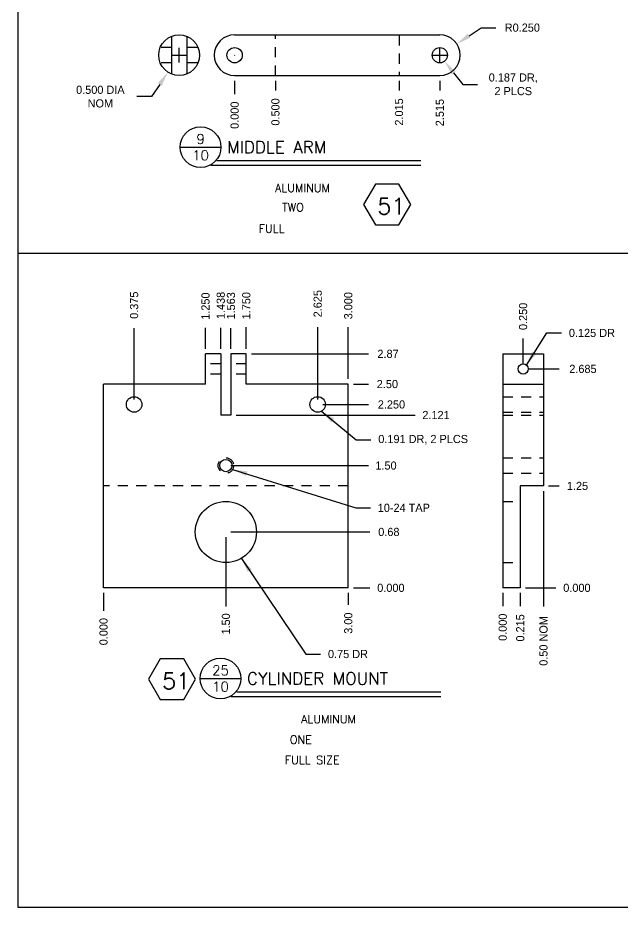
# Model space of a CAD drawing. Header units: inches. Extents: x 0 to 33, y 0 to 21.
# Drawn here: x 0 to 7.41, y 0 to 10.91 of the extents above; entities that cross this region are included whole.
import ezdxf
from ezdxf.enums import TextEntityAlignment as Align

# ---------------------------------------------------------------- set-up
doc = ezdxf.new("R2010")
doc.units = ezdxf.units.IN
doc.header["$MEASUREMENT"] = 0
doc.linetypes.add('HIDDEN2', pattern=[0.1875, 0.125, -0.0625])
doc.layers.get('0').update_dxf_attribs({"linetype": 'CONTINUOUS'})
doc.layers.get('DEFPOINTS').update_dxf_attribs({"linetype": 'CONTINUOUS'})
for name, color, linetype in [('BORDER', 5, 'CONTINUOUS'), ('DIM', 1, 'CONTINUOUS'), ('HIDDEN2', 6, 'HIDDEN2'), ('OBJECT', 3, 'CONTINUOUS'), ('TEXT', 1, 'CONTINUOUS')]:
    doc.layers.add(name, color=color, linetype=linetype)
doc.styles.add('ROMANS', font='romans')
doc.styles.add('SIMPLEX', font='simplex')
doc.dimstyles.new('STANDARD$3', dxfattribs={"dimtxt": 0.1, "dimasz": 0.18, "dimexe": 0.1, "dimexo": 0.063, "dimgap": 0.09, "dimtad": 0, "dimtih": 1, "dimtoh": 1, "dimdec": 3, "dimzin": 0, "dimdsep": 46, "dimtxsty": 'STANDARD', "dimcen": 0.09, "dimadec": 0, "dimazin": 0, "dimtfac": 1, "dimtdec": 3, "dimtofl": 0, "dimtmove": 0, "dimatfit": 3, "dimfxl": 1, "dimtolj": 1, "dimtzin": 0, "dimarcsym": 0})
doc.dimstyles.new('STANDARD$4', dxfattribs={"dimtxt": 0.1, "dimasz": 0.18, "dimexe": 0.1, "dimexo": 0.063, "dimgap": 0.09, "dimtad": 0, "dimtih": 1, "dimtoh": 1, "dimdec": 3, "dimzin": 0, "dimdsep": 46, "dimtxsty": 'STANDARD', "dimcen": 0.09, "dimadec": 0, "dimazin": 0, "dimtfac": 1, "dimtdec": 3, "dimtofl": 0, "dimtmove": 0, "dimatfit": 3, "dimfxl": 1, "dimtolj": 1, "dimtzin": 0, "dimarcsym": 0})
doc.dimstyles.new('STANDARD$6', dxfattribs={"dimtxt": 0.1, "dimasz": 0.18, "dimexe": 0.18, "dimexo": 0.0625, "dimgap": 0.09, "dimtad": 0, "dimtih": 1, "dimtoh": 1, "dimdec": 3, "dimzin": 0, "dimdsep": 46, "dimtxsty": 'STANDARD', "dimcen": 0.09, "dimadec": 0, "dimazin": 0, "dimtfac": 1, "dimtdec": 3, "dimtofl": 0, "dimtmove": 0, "dimatfit": 3, "dimfxl": 1, "dimtolj": 1, "dimtzin": 0, "dimarcsym": 0})
doc.dimstyles.new('STANDARD$7', dxfattribs={"dimtxt": 0.1, "dimasz": 0.18, "dimexe": 0.1, "dimexo": 0.063, "dimgap": 0.09, "dimtad": 0, "dimtih": 1, "dimtoh": 1, "dimdec": 3, "dimzin": 0, "dimdsep": 46, "dimtxsty": 'STANDARD', "dimcen": 0.09, "dimadec": 0, "dimazin": 0, "dimtfac": 1, "dimtdec": 3, "dimtofl": 0, "dimtmove": 0, "dimatfit": 3, "dimfxl": 1, "dimtolj": 1, "dimtzin": 0, "dimarcsym": 0})

# ---------------------------------------------------------------- blocks, each defined once
blk = doc.blocks.new('P-TITLE')
for p, q in [((-1.5625, -0.6375), (-1.0625, -0.6375)), ((1.3875, -0.8625), (-1.1875, -0.8625)), ((-1.1125, -0.8), (1.3875, -0.8))]:
    blk.add_line(p, q)
at = {"layer": 'DIM', "color": 7}
blk.add_circle((-1.3125, -0.6375), 0.25, dxfattribs=at)
at = {"style": 'ROMANS'}
for tag, p in [('NO.', (-1.3125, -0.5375)), ('PAGE', (-1.3125, -0.7375))]:
    blk.add_attdef(tag, text='', height=0.12, dxfattribs=at).set_placement(p, align=Align.MIDDLE)
for tag, p, height in [('DESCRIPTION', (-0.9875, -0.7125), 0.15), ('MATERIAL', (-0.4, -1.1875), 0.1), ('#_REQUIRED', (-0.45, -1.425), 0.1), ('SCALE', (-0.6, -1.6875), 0.1)]:
    blk.add_attdef(tag, p, '', height=height, dxfattribs=at)
at = {"style": 'ROMANS', "flags": 2}
for tag, p in [('MATERIAL:', (-1.1625, -1.1875)), ('#_REQD:', (-1.1625, -1.4375)), ('SCALE:', (-1.1625, -1.6875))]:
    blk.add_attdef(tag, p, '', height=0.1, dxfattribs=at)
blk = doc.blocks.new('*D8')
at = {"color": 0, "linetype": 'ByBlock', "transparency": 16777216}
blk.add_line((6.194, 6.666), (6.194, 6.976), dxfattribs=at)
at = {"layer": 'DEFPOINTS', "color": 0, "linetype": 'ByBlock', "transparency": 16777216}
for p in [(6.194, 6.976), (6.194, 6.604), (5.944, 3.918)]:
    blk.add_point(p, dxfattribs=at)
at = {"color": 0, "linetype": 'ByBlock', "transparency": 16777216, "insert": (6.194, 7.249), "char_height": 0.1, "attachment_point": 5, "rotation": 90}
blk.add_mtext('\\A1;0.250', dxfattribs=at)
blk = doc.blocks.new('*D9')
at = {"color": 0, "linetype": 'ByBlock', "transparency": 16777216}
blk.add_line((6.444, 5.106), (6.444, 3.691), dxfattribs=at)
at = {"layer": 'DEFPOINTS', "color": 0, "linetype": 'ByBlock', "transparency": 16777216}
for p in [(6.444, 5.168), (5.944, 3.918), (6.444, 3.691)]:
    blk.add_point(p, dxfattribs=at)
at = {"color": 0, "linetype": 'ByBlock', "transparency": 16777216, "insert": (6.444, 3.267), "char_height": 0.1, "attachment_point": 5, "rotation": 90}
blk.add_mtext('\\A1;{0.50 NOM}', dxfattribs=at)
blk = doc.blocks.new('*D10')
at = {"color": 0, "linetype": 'ByBlock', "transparency": 16777216}
blk.add_line((3.676, 6.231), (3.676, 7.115), dxfattribs=at)
at = {"layer": 'DEFPOINTS', "color": 0, "linetype": 'ByBlock', "transparency": 16777216}
for p in [(3.676, 7.115), (3.676, 6.168), (1.051, 3.918)]:
    blk.add_point(p, dxfattribs=at)
at = {"color": 0, "linetype": 'ByBlock', "transparency": 16777216, "insert": (3.676, 7.405), "char_height": 0.1, "attachment_point": 5, "rotation": 90}
blk.add_mtext('\\A1;2.625', dxfattribs=at)
blk = doc.blocks.new('*D11')
at = {"color": 0, "linetype": 'ByBlock', "transparency": 16777216}
blk.add_line((1.426, 6.231), (1.426, 7.105), dxfattribs=at)
at = {"layer": 'DEFPOINTS', "color": 0, "linetype": 'ByBlock', "transparency": 16777216}
for p in [(1.426, 7.105), (1.426, 6.168), (1.051, 3.918)]:
    blk.add_point(p, dxfattribs=at)
at = {"color": 0, "linetype": 'ByBlock', "transparency": 16777216, "insert": (1.426, 7.386), "char_height": 0.1, "attachment_point": 5, "rotation": 90}
blk.add_mtext('\\A1;0.375', dxfattribs=at)
blk = doc.blocks.new('*D12')
at = {"color": 0, "linetype": 'ByBlock', "transparency": 16777216}
blk.add_line((4.051, 6.481), (4.051, 7.115), dxfattribs=at)
at = {"layer": 'DEFPOINTS', "color": 0, "linetype": 'ByBlock', "transparency": 16777216}
for p in [(4.051, 7.115), (4.051, 6.418), (1.051, 3.918)]:
    blk.add_point(p, dxfattribs=at)
at = {"color": 0, "linetype": 'ByBlock', "transparency": 16777216, "insert": (4.051, 7.38), "char_height": 0.1, "attachment_point": 5, "rotation": 90}
blk.add_mtext('\\A1;3.000', dxfattribs=at)
blk = doc.blocks.new('*D13')
at = {"color": 0, "linetype": 'ByBlock', "transparency": 16777216}
blk.add_line((2.801, 6.851), (2.801, 7.115), dxfattribs=at)
at = {"layer": 'DEFPOINTS', "color": 0, "linetype": 'ByBlock', "transparency": 16777216}
for p in [(2.801, 7.115), (2.801, 6.789), (1.051, 3.918)]:
    blk.add_point(p, dxfattribs=at)
at = {"color": 0, "linetype": 'ByBlock', "transparency": 16777216, "insert": (2.801, 7.38), "char_height": 0.1, "attachment_point": 5, "rotation": 90}
blk.add_mtext('\\A1;1.750', dxfattribs=at)
blk = doc.blocks.new('*D14')
at = {"color": 0, "linetype": 'ByBlock', "transparency": 16777216}
blk.add_line((2.613, 6.851), (2.613, 7.105), dxfattribs=at)
at = {"layer": 'DEFPOINTS', "color": 0, "linetype": 'ByBlock', "transparency": 16777216}
for p in [(2.613, 7.105), (2.613, 6.789), (1.051, 3.918)]:
    blk.add_point(p, dxfattribs=at)
at = {"color": 0, "linetype": 'ByBlock', "transparency": 16777216, "insert": (2.613, 7.378), "char_height": 0.1, "attachment_point": 5, "rotation": 90}
blk.add_mtext('\\A1;1.563', dxfattribs=at)
blk = doc.blocks.new('*D15')
at = {"color": 0, "linetype": 'ByBlock', "transparency": 16777216}
blk.add_line((2.488, 6.851), (2.488, 7.11), dxfattribs=at)
at = {"layer": 'DEFPOINTS', "color": 0, "linetype": 'ByBlock', "transparency": 16777216}
for p in [(2.488, 7.11), (2.488, 6.789), (1.051, 3.918)]:
    blk.add_point(p, dxfattribs=at)
at = {"color": 0, "linetype": 'ByBlock', "transparency": 16777216, "insert": (2.488, 7.383), "char_height": 0.1, "attachment_point": 5, "rotation": 90}
blk.add_mtext('\\A1;1.438', dxfattribs=at)
blk = doc.blocks.new('*D16')
at = {"color": 0, "linetype": 'ByBlock', "transparency": 16777216}
blk.add_line((2.301, 6.851), (2.301, 7.11), dxfattribs=at)
at = {"layer": 'DEFPOINTS', "color": 0, "linetype": 'ByBlock', "transparency": 16777216}
for p in [(2.301, 7.11), (2.301, 6.789), (1.051, 3.918)]:
    blk.add_point(p, dxfattribs=at)
at = {"color": 0, "linetype": 'ByBlock', "transparency": 16777216, "insert": (2.301, 7.375), "char_height": 0.1, "attachment_point": 5, "rotation": 90}
blk.add_mtext('\\A1;1.250', dxfattribs=at)
blk = doc.blocks.new('*D17')
at = {"color": 0, "linetype": 'ByBlock', "transparency": 16777216}
blk.add_line((2.551, 4.541), (2.551, 3.691), dxfattribs=at)
at = {"layer": 'DEFPOINTS', "color": 0, "linetype": 'ByBlock', "transparency": 16777216}
for p in [(2.551, 4.604), (1.051, 3.918), (2.551, 3.691)]:
    blk.add_point(p, dxfattribs=at)
at = {"color": 0, "linetype": 'ByBlock', "transparency": 16777216, "insert": (2.551, 3.476), "char_height": 0.1, "attachment_point": 5, "rotation": 90}
blk.add_mtext('\\A1;{1.50}', dxfattribs=at)
blk = doc.blocks.new('*D18')
at = {"color": 0, "linetype": 'ByBlock', "transparency": 16777216}
blk.add_line((2.676, 6.039), (4.869, 6.039), dxfattribs=at)
at = {"layer": 'DEFPOINTS', "color": 0, "linetype": 'ByBlock', "transparency": 16777216}
for p in [(2.613, 6.039), (4.869, 6.039), (1.051, 3.918)]:
    blk.add_point(p, dxfattribs=at)
at = {"color": 0, "linetype": 'ByBlock', "transparency": 16777216, "insert": (5.126, 6.039), "char_height": 0.1, "attachment_point": 5}
blk.add_mtext('\\A1;2.121', dxfattribs=at)
blk = doc.blocks.new('*D19')
at = {"color": 0, "linetype": 'ByBlock', "transparency": 16777216}
blk.add_line((6.256, 6.604), (6.637, 6.604), dxfattribs=at)
at = {"layer": 'DEFPOINTS', "color": 0, "linetype": 'ByBlock', "transparency": 16777216}
for p in [(6.194, 6.604), (6.637, 6.604), (1.051, 3.918)]:
    blk.add_point(p, dxfattribs=at)
at = {"color": 0, "linetype": 'ByBlock', "transparency": 16777216, "insert": (6.927, 6.604), "char_height": 0.1, "attachment_point": 5}
blk.add_mtext('\\A1;2.685', dxfattribs=at)
blk = doc.blocks.new('*D20')
at = {"color": 0, "linetype": 'ByBlock', "transparency": 16777216}
blk.add_line((2.863, 6.789), (4.298, 6.789), dxfattribs=at)
at = {"layer": 'DEFPOINTS', "color": 0, "linetype": 'ByBlock', "transparency": 16777216}
for p in [(2.801, 6.789), (4.298, 6.789), (1.051, 3.918)]:
    blk.add_point(p, dxfattribs=at)
at = {"color": 0, "linetype": 'ByBlock', "transparency": 16777216, "insert": (4.538, 6.789), "char_height": 0.1, "attachment_point": 5}
blk.add_mtext('\\A1;{2.87}', dxfattribs=at)
blk = doc.blocks.new('*D21')
at = {"color": 0, "linetype": 'ByBlock', "transparency": 16777216}
blk.add_line((4.113, 6.418), (4.298, 6.418), dxfattribs=at)
at = {"layer": 'DEFPOINTS', "color": 0, "linetype": 'ByBlock', "transparency": 16777216}
for p in [(4.051, 6.418), (4.298, 6.418), (1.051, 3.918)]:
    blk.add_point(p, dxfattribs=at)
at = {"color": 0, "linetype": 'ByBlock', "transparency": 16777216, "insert": (4.53, 6.418), "char_height": 0.1, "attachment_point": 5}
blk.add_mtext('\\A1;{2.50}', dxfattribs=at)
blk = doc.blocks.new('*D22')
at = {"color": 0, "linetype": 'ByBlock', "transparency": 16777216}
blk.add_line((3.738, 6.168), (4.298, 6.168), dxfattribs=at)
at = {"layer": 'DEFPOINTS', "color": 0, "linetype": 'ByBlock', "transparency": 16777216}
for p in [(3.676, 6.168), (4.298, 6.168), (1.051, 3.918)]:
    blk.add_point(p, dxfattribs=at)
at = {"color": 0, "linetype": 'ByBlock', "transparency": 16777216, "insert": (4.58, 6.168), "char_height": 0.1, "attachment_point": 5}
blk.add_mtext('\\A1;2.250', dxfattribs=at)
blk = doc.blocks.new('*D23')
at = {"color": 0, "linetype": 'ByBlock', "transparency": 16777216}
blk.add_line((2.613, 5.418), (4.298, 5.418), dxfattribs=at)
at = {"layer": 'DEFPOINTS', "color": 0, "linetype": 'ByBlock', "transparency": 16777216}
for p in [(2.551, 5.418), (4.298, 5.418), (1.051, 3.918)]:
    blk.add_point(p, dxfattribs=at)
at = {"color": 0, "linetype": 'ByBlock', "transparency": 16777216, "insert": (4.513, 5.418), "char_height": 0.1, "attachment_point": 5}
blk.add_mtext('\\A1;{1.50}', dxfattribs=at)
blk = doc.blocks.new('*D24')
at = {"color": 0, "linetype": 'ByBlock', "transparency": 16777216}
blk.add_line((2.613, 4.604), (4.316, 4.604), dxfattribs=at)
at = {"layer": 'DEFPOINTS', "color": 0, "linetype": 'ByBlock', "transparency": 16777216}
for p in [(2.551, 4.604), (4.316, 4.604), (1.051, 3.918)]:
    blk.add_point(p, dxfattribs=at)
at = {"color": 0, "linetype": 'ByBlock', "transparency": 16777216, "insert": (4.548, 4.604), "char_height": 0.1, "attachment_point": 5}
blk.add_mtext('\\A1;{0.68}', dxfattribs=at)
blk = doc.blocks.new('*D25')
at = {"color": 0, "linetype": 'ByBlock', "transparency": 16777216}
blk.add_line((6.506, 5.168), (6.637, 5.168), dxfattribs=at)
at = {"layer": 'DEFPOINTS', "color": 0, "linetype": 'ByBlock', "transparency": 16777216}
for p in [(6.444, 5.168), (6.637, 5.168), (5.944, 3.918)]:
    blk.add_point(p, dxfattribs=at)
at = {"color": 0, "linetype": 'ByBlock', "transparency": 16777216, "insert": (6.86, 5.168), "char_height": 0.1, "attachment_point": 5}
blk.add_mtext('\\A1;{1.25}', dxfattribs=at)
blk = doc.blocks.new('*D26')
at = {"color": 0, "linetype": 'ByBlock', "transparency": 16777216}
blk.add_line((4.051, 3.856), (4.051, 3.709), dxfattribs=at)
at = {"layer": 'DEFPOINTS', "color": 0, "linetype": 'ByBlock', "transparency": 16777216}
for p in [(1.051, 3.918), (4.051, 3.918), (4.051, 3.709)]:
    blk.add_point(p, dxfattribs=at)
at = {"color": 0, "linetype": 'ByBlock', "transparency": 16777216, "insert": (4.051, 3.485), "char_height": 0.1, "attachment_point": 5, "rotation": 90}
blk.add_mtext('\\A1;{3.00}', dxfattribs=at)
blk = doc.blocks.new('*D27')
at = {"color": 0, "linetype": 'ByBlock', "transparency": 16777216}
blk.add_line((4.113, 3.918), (4.316, 3.918), dxfattribs=at)
at = {"layer": 'DEFPOINTS', "color": 0, "linetype": 'ByBlock', "transparency": 16777216}
for p in [(1.051, 3.918), (4.051, 3.918), (4.316, 3.918)]:
    blk.add_point(p, dxfattribs=at)
at = {"color": 0, "linetype": 'ByBlock', "transparency": 16777216, "insert": (4.573, 3.918), "char_height": 0.1, "attachment_point": 5}
blk.add_mtext('\\A1;0.000', dxfattribs=at)
blk = doc.blocks.new('*D28')
at = {"color": 0, "linetype": 'ByBlock', "transparency": 16777216}
blk.add_line((1.051, 3.856), (1.051, 3.637), dxfattribs=at)
at = {"layer": 'DEFPOINTS', "color": 0, "linetype": 'ByBlock', "transparency": 16777216}
for p in [(1.051, 3.918), (1.051, 3.918), (1.051, 3.637)]:
    blk.add_point(p, dxfattribs=at)
at = {"color": 0, "linetype": 'ByBlock', "transparency": 16777216, "insert": (1.051, 3.381), "char_height": 0.1, "attachment_point": 5, "rotation": 90}
blk.add_mtext('\\A1;0.000', dxfattribs=at)
blk = doc.blocks.new('*D29')
at = {"color": 0, "linetype": 'ByBlock', "transparency": 16777216}
blk.add_line((6.159, 3.856), (6.159, 3.692), dxfattribs=at)
at = {"layer": 'DEFPOINTS', "color": 0, "linetype": 'ByBlock', "transparency": 16777216}
for p in [(5.944, 3.918), (6.159, 3.918), (6.159, 3.692)]:
    blk.add_point(p, dxfattribs=at)
at = {"color": 0, "linetype": 'ByBlock', "transparency": 16777216, "insert": (6.159, 3.427), "char_height": 0.1, "attachment_point": 5, "rotation": 90}
blk.add_mtext('\\A1;0.215', dxfattribs=at)
blk = doc.blocks.new('*D30')
at = {"color": 0, "linetype": 'ByBlock', "transparency": 16777216}
blk.add_line((6.221, 3.918), (6.596, 3.918), dxfattribs=at)
at = {"layer": 'DEFPOINTS', "color": 0, "linetype": 'ByBlock', "transparency": 16777216}
for p in [(5.944, 3.918), (6.159, 3.918), (6.596, 3.918)]:
    blk.add_point(p, dxfattribs=at)
at = {"color": 0, "linetype": 'ByBlock', "transparency": 16777216, "insert": (6.853, 3.918), "char_height": 0.1, "attachment_point": 5}
blk.add_mtext('\\A1;0.000', dxfattribs=at)
blk = doc.blocks.new('*D31')
at = {"color": 0, "linetype": 'ByBlock', "transparency": 16777216}
blk.add_line((5.944, 3.856), (5.944, 3.692), dxfattribs=at)
at = {"layer": 'DEFPOINTS', "color": 0, "linetype": 'ByBlock', "transparency": 16777216}
for p in [(5.944, 3.918), (5.944, 3.918), (5.944, 3.692)]:
    blk.add_point(p, dxfattribs=at)
at = {"color": 0, "linetype": 'ByBlock', "transparency": 16777216, "insert": (5.944, 3.435), "char_height": 0.1, "attachment_point": 5, "rotation": 90}
blk.add_mtext('\\A1;0.000', dxfattribs=at)
blk = doc.blocks.new('*D40')
at = {"color": 0, "linetype": 'ByBlock', "transparency": 16777216}
blk.add_line((5.173, 10.141), (5.173, 10.022), dxfattribs=at)
at = {"layer": 'DEFPOINTS', "color": 0, "linetype": 'ByBlock', "transparency": 16777216}
for p in [(2.658, 10.453), (5.173, 10.203), (5.173, 10.022)]:
    blk.add_point(p, dxfattribs=at)
at = {"color": 0, "linetype": 'ByBlock', "transparency": 16777216, "insert": (5.173, 9.749), "char_height": 0.1, "attachment_point": 5, "rotation": 90}
blk.add_mtext('\\A1;2.515', dxfattribs=at)
blk = doc.blocks.new('*D41')
at = {"color": 0, "linetype": 'ByBlock', "transparency": 16777216}
blk.add_line((4.673, 10.141), (4.673, 10.022), dxfattribs=at)
at = {"layer": 'DEFPOINTS', "color": 0, "linetype": 'ByBlock', "transparency": 16777216}
for p in [(2.658, 10.453), (4.673, 10.203), (4.673, 10.022)]:
    blk.add_point(p, dxfattribs=at)
at = {"color": 0, "linetype": 'ByBlock', "transparency": 16777216, "insert": (4.673, 9.757), "char_height": 0.1, "attachment_point": 5, "rotation": 90}
blk.add_mtext('\\A1;2.015', dxfattribs=at)
blk = doc.blocks.new('*D43')
at = {"color": 0, "linetype": 'ByBlock', "transparency": 16777216}
for p, q in [((1.977, 10.363), (1.977, 10.543)), ((1.887, 10.453), (2.067, 10.453)), ((1.74, 10.095), (1.64, 9.945)), ((1.64, 9.945), (1.46, 9.945))]:
    blk.add_line(p, q, dxfattribs=at)
blk.add_solid([(1.715, 10.111), (1.765, 10.078), (1.839, 10.245)], dxfattribs=at)
at = {"layer": 'DEFPOINTS', "color": 0, "linetype": 'ByBlock', "transparency": 16777216}
for p in [(2.115, 10.662), (1.839, 10.245)]:
    blk.add_point(p, dxfattribs=at)
at = {"color": 0, "linetype": 'ByBlock', "transparency": 16777216, "insert": (1.012, 9.945), "char_height": 0.1, "attachment_point": 5}
blk.add_mtext('\\A1;{0.500 DIA}\\P{NOM}', dxfattribs=at)
blk = doc.blocks.new('*D44')
at = {"color": 0, "linetype": 'ByBlock', "transparency": 16777216}
blk.add_line((3.158, 10.141), (3.158, 10.022), dxfattribs=at)
at = {"layer": 'DEFPOINTS', "color": 0, "linetype": 'ByBlock', "transparency": 16777216}
for p in [(2.658, 10.453), (3.158, 10.203), (3.158, 10.022)]:
    blk.add_point(p, dxfattribs=at)
at = {"color": 0, "linetype": 'ByBlock', "transparency": 16777216, "insert": (3.158, 9.757), "char_height": 0.1, "attachment_point": 5, "rotation": 90}
blk.add_mtext('\\A1;0.500', dxfattribs=at)
blk = doc.blocks.new('*D45')
at = {"color": 0, "linetype": 'ByBlock', "transparency": 16777216}
blk.add_line((2.658, 10.141), (2.658, 9.974), dxfattribs=at)
at = {"layer": 'DEFPOINTS', "color": 0, "linetype": 'ByBlock', "transparency": 16777216}
for p in [(2.658, 10.453), (2.658, 10.203), (2.658, 9.974)]:
    blk.add_point(p, dxfattribs=at)
at = {"color": 0, "linetype": 'ByBlock', "transparency": 16777216, "insert": (2.658, 9.717), "char_height": 0.1, "attachment_point": 5, "rotation": 90}
blk.add_mtext('\\A1;0.000', dxfattribs=at)
blk = doc.blocks.new('*D46')
at = {"color": 0, "linetype": 'ByBlock', "transparency": 16777216}
for p, q in [((5.173, 10.363), (5.173, 10.543)), ((5.083, 10.453), (5.263, 10.453)), ((5.342, 10.238), (5.453, 10.096)), ((5.453, 10.096), (5.633, 10.096))]:
    blk.add_line(p, q, dxfattribs=at)
blk.add_solid([(5.365, 10.256), (5.318, 10.219), (5.231, 10.379)], dxfattribs=at)
at = {"layer": 'DEFPOINTS', "color": 0, "linetype": 'ByBlock', "transparency": 16777216}
for p in [(5.115, 10.527), (5.231, 10.379)]:
    blk.add_point(p, dxfattribs=at)
at = {"color": 0, "linetype": 'ByBlock', "transparency": 16777216, "insert": (6.073, 10.096), "char_height": 0.1, "attachment_point": 5}
blk.add_mtext('\\A1;{0.187 DR,}\\P{2 PLCS}', dxfattribs=at)
blk = doc.blocks.new('*D47')
at = {"color": 0, "linetype": 'ByBlock', "transparency": 16777216}
for p, q in [((5.531, 10.692), (5.681, 10.791)), ((5.681, 10.791), (5.861, 10.791)), ((5.173, 10.363), (5.173, 10.543)), ((5.083, 10.453), (5.263, 10.453))]:
    blk.add_line(p, q, dxfattribs=at)
blk.add_solid([(5.514, 10.717), (5.547, 10.667), (5.381, 10.592)], dxfattribs=at)
at = {"layer": 'DEFPOINTS', "color": 0, "linetype": 'ByBlock', "transparency": 16777216}
for p in [(5.381, 10.592), (5.173, 10.453)]:
    blk.add_point(p, dxfattribs=at)
at = {"color": 0, "linetype": 'ByBlock', "transparency": 16777216, "insert": (6.184, 10.791), "char_height": 0.1, "attachment_point": 5}
blk.add_mtext('\\A1;R0.250', dxfattribs=at)

msp = doc.modelspace()

# ---------------------------------------------------------------- linework, layer by layer
at = {"layer": 'BORDER'}
for p, q in [((0, 21), (0, 0)), ((0, 12.5631), (0, 2.3058)), ((7.5027, 8.0189), (0, 8.0189)), ((0, 0), (33, 0))]:
    msp.add_line(p, q, dxfattribs=at)
at = {"layer": 'DIM'}
for points in [[(4.3833, 8.8703), (4.239, 8.6203), (4.3833, 8.3703), (4.672, 8.3703), (4.8163, 8.6203), (4.672, 8.8703)], [(1.7454, 3.047), (1.601, 2.797), (1.7454, 2.547), (2.034, 2.547), (2.1784, 2.797), (2.034, 3.047)]]:
    msp.add_lwpolyline(points, close=True, dxfattribs=at)
at = {"layer": 'HIDDEN2'}
for p, q in [((3.1577, 10.2033), (3.1577, 10.7033)), ((4.6729, 10.698), (4.6729, 10.198)), ((1.8832, 10.5468), (1.7453, 10.5468)), ((2.209, 10.5468), (2.0712, 10.5468)), ((1.8832, 10.3598), (1.7453, 10.3598)), ((2.209, 10.3598), (2.0712, 10.3598)), ((2.4881, 6.6662), (2.3006, 6.6662)), ((2.8006, 6.6662), (2.6131, 6.6662)), ((2.4881, 6.5412), (2.3006, 6.5412)), ((2.8006, 6.5412), (2.6131, 6.5412)), ((5.9437, 6.2634), (6.4437, 6.2634)), ((5.9437, 6.0734), (6.4437, 6.0734)), ((5.9437, 6.0389), (6.4437, 6.0389)), ((5.9437, 5.5134), (6.4437, 5.5134)), ((5.9437, 5.3234), (6.4437, 5.3234)), ((4.0506, 5.1684), (1.0506, 5.1684)), ((5.9437, 4.9787), (6.1587, 4.9787)), ((5.9437, 4.2287), (6.1587, 4.2287))]:
    msp.add_line(p, q, dxfattribs=at)
msp.add_circle((2.5506, 5.4184), 0.095, dxfattribs=at)
at = {"layer": 'OBJECT'}
for p, q in [((2.6577, 10.7033), (5.1729, 10.7033)), ((1.8832, 10.6849), (1.8832, 10.2216)), ((2.0712, 10.6849), (2.0712, 10.2216)), ((2.6577, 10.2033), (5.1729, 10.2033)), ((2.3006, 6.4184), (2.3006, 6.7889)), ((2.4881, 6.7889), (2.3006, 6.7889)), ((2.4881, 6.7889), (2.4881, 6.0389)), ((2.6131, 6.7889), (2.6131, 6.0389)), ((2.8006, 6.7889), (2.6131, 6.7889)), ((2.8006, 6.4184), (2.8006, 6.7889)), ((5.9437, 6.7889), (5.9437, 3.9184)), ((5.9437, 6.7889), (6.4437, 6.7889)), ((6.4437, 6.7889), (6.4437, 5.1684)), ((1.0506, 3.9184), (1.0506, 6.4184)), ((2.3006, 6.4184), (1.0506, 6.4184)), ((4.0506, 6.4184), (2.8006, 6.4184)), ((4.0506, 3.9184), (4.0506, 6.4184)), ((5.9437, 6.4184), (6.4437, 6.4184)), ((2.6131, 6.0389), (2.4881, 6.0389)), ((6.1587, 5.1684), (6.1587, 3.9184)), ((6.4437, 5.1684), (6.1587, 5.1684)), ((4.0506, 3.9184), (1.0506, 3.9184)), ((6.1587, 3.9184), (5.9437, 3.9184))]:
    msp.add_line(p, q, dxfattribs=at)
for centre, radius in [((1.9772, 10.4533), 0.25), ((2.6577, 10.4533), 0.0938), ((5.1729, 10.4533), 0.0938), ((6.1937, 6.6037), 0.0625), ((1.4256, 6.1684), 0.095), ((3.6756, 6.1684), 0.095), ((2.5506, 5.4184), 0.076), ((2.5506, 4.6037), 0.375)]:
    msp.add_circle(centre, radius, dxfattribs=at)
for centre, start, end in [((2.6577, 10.4533), 90, 270), ((5.1729, 10.4533), 270, 90)]:
    msp.add_arc(centre, 0.25, start, end, dxfattribs=at)
at = {"layer": 'TEXT'}
msp.add_line((2.6596, 10.45), (2.6577, 10.4533), dxfattribs=at)

# ---------------------------------------------------------------- block references
at = {"layer": 'OBJECT'}
ref = msp.add_blockref('P-TITLE', (3.5527, 9.9624), dxfattribs=at)
ref.add_attrib('SCALE', 'FULL', (2.9527, 8.2749), dxfattribs={"layer": '0', "height": 0.1, "style": 'ROMANS'})
ref.add_attrib('#_REQUIRED', '  TWO', (3.1027, 8.5374), dxfattribs={"layer": '0', "height": 0.1, "style": 'ROMANS'})
ref.add_attrib('MATERIAL', 'ALUMINUM', (3.1527, 8.7749), dxfattribs={"layer": '0', "height": 0.1, "style": 'ROMANS'})
ref.add_attrib('NO.', '9', dxfattribs={"layer": '0', "height": 0.12, "style": 'ROMANS'}).set_placement((2.2402, 9.4249), align=Align.MIDDLE)
ref.add_attrib('DESCRIPTION', 'MIDDLE ARM', (2.5652, 9.2499), dxfattribs={"layer": '0', "height": 0.15, "style": 'ROMANS'})
ref.add_attrib('PAGE', '10', dxfattribs={"layer": '0', "height": 0.12, "style": 'ROMANS'}).set_placement((2.2402, 9.2249), align=Align.MIDDLE)
at = {"layer": 'TEXT'}
ref = msp.add_blockref('P-TITLE', (3.7973, 3.4437), dxfattribs=at)
ref.add_attrib('SCALE', 'FULL SIZE', (3.2723, 1.7562), dxfattribs={"layer": 'OBJECT', "height": 0.1, "style": 'ROMANS'})
ref.add_attrib('#_REQUIRED', '  ONE', (3.1973, 2.0057), dxfattribs={"layer": 'OBJECT', "height": 0.1, "style": 'ROMANS'})
ref.add_attrib('MATERIAL', 'ALUMINUM', (3.4723, 2.2562), dxfattribs={"layer": 'OBJECT', "height": 0.1, "style": 'ROMANS'})
ref.add_attrib('NO.', '25', dxfattribs={"layer": 'OBJECT', "height": 0.12, "style": 'ROMANS'}).set_placement((2.4848, 2.9062), align=Align.MIDDLE)
ref.add_attrib('DESCRIPTION', 'CYLINDER MOUNT', (2.8098, 2.7312), dxfattribs={"layer": 'OBJECT', "height": 0.15, "style": 'ROMANS'})
ref.add_attrib('PAGE', '10', dxfattribs={"layer": 'OBJECT', "height": 0.12, "style": 'ROMANS'}).set_placement((2.4848, 2.7062), align=Align.MIDDLE)

# ---------------------------------------------------------------- texts
at = {"layer": 'DIM', "style": 'SIMPLEX'}
for p in [(4.4078, 8.5005), (1.7698, 2.6772)]:
    msp.add_text('51', height=0.2, dxfattribs=at).set_placement(p)
at = {"layer": 'TEXT', "char_height": 0.1, "attachment_point": 4}
for s, insert in [('0.125 DR', (6.7549, 7.0454)), ('{0.191 DR, 2 PLCS}', (4.4185, 5.7353)), ('{10-24 TAP}', (4.4117, 4.8999)), ('{0.75 DR}', (3.8018, 3.1059))]:
    msp.add_mtext(s, dxfattribs=dict(at, insert=insert))

# ---------------------------------------------------------------- dimensions: what is measured, and where the dimension line sits
at = {"layer": 'TEXT'}
dim = msp.add_radius_dim(center=(5.1729, 10.4533), mpoint=(5.381, 10.5919), dimstyle='STANDARD$4', dxfattribs=at)
dim.commit()
dim.dimension.update_dxf_attribs({"geometry": '*D47', "text_midpoint": (6.1839, 10.7914)})
for p1, p2, text, picture, middle in [((2.1152, 10.6617), (1.8392, 10.2448), '{0.500 DIA}\\P{NOM}', '*D43', (1.0121, 9.9446)), ((5.1151, 10.5271), (5.2307, 10.3795), '{0.187 DR,}\\P{2 PLCS}', '*D46', (6.0728, 10.0961))]:
    dim = msp.add_diameter_dim_2p(p1=p1, p2=p2, text=text, dimstyle='STANDARD$3', dxfattribs=at)
    dim.commit()
    dim.dimension.update_dxf_attribs({"geometry": picture, "text_midpoint": middle})
for feature_location, offset, dtype, origin, picture, middle in [((2.6577465257, 10.2032714081), (0, -0.2295345148), 1, (2.6577465257, 10.4532714081), '*D45', (2.6577465257, 9.7170702266)), ((5.1729, 10.2033), (0, -0.1813), 1, (2.6577, 10.4533), '*D40', (5.1729, 9.7486)), ((4.6729, 10.2033), (0, -0.1813), 1, (2.6577, 10.4533), '*D41', (4.6729, 9.757)), ((3.1577, 10.2033), (0, -0.1813), 1, (2.6577, 10.4533), '*D44', (3.1577, 9.757)), ((6.1937, 6.6037), (0.4431, 0), 0, (1.0506, 3.9184), '*D19', (6.9268, 6.6037)), ((3.6756, 6.1684), (0.6224, 0), 0, (1.0506, 3.9184), '*D22', (4.5797, 6.1684)), ((2.61312, 6.03894), (2.25619, 0), 0, (1.05062, 3.9184), '*D18', (5.12598, 6.03894)), ((4.050618316, 3.9184037772), (0.2652415036, 0), 0, (1.050618316, 3.9184037772), '*D27', (4.5725264863, 3.9184037772)), ((1.050618316, 3.9184037772), (0, -0.2811835452), 1, (1.050618316, 3.9184037772), '*D28', (1.050618316, 3.3805535654))]:
    dim = msp.add_ordinate_dim(feature_location=feature_location, offset=offset, dtype=dtype, origin=origin, dimstyle='STANDARD$6', dxfattribs=at)
    dim.commit()
    dim.dimension.update_dxf_attribs({"geometry": picture, "text_midpoint": middle})
for feature_location, offset, dtype, origin, picture, middle in [((3.6756, 6.1684), (0, 0.9466), 1, (1.0506, 3.9184), '*D10', (3.6756, 7.405)), ((1.4256, 6.1684), (0, 0.9364), 1, (1.0506, 3.9184), '*D11', (1.4256, 7.3864)), ((2.488118316, 6.7889382096), (0, 0.320936523), 1, (1.050618316, 3.9184037772), '*D15', (2.488118316, 7.3832080659)), ((4.0506, 6.4184), (0, 0.6966), 1, (1.0506, 3.9184), '*D12', (4.0506, 7.38)), ((2.8006, 6.7889), (0, 0.3261), 1, (1.0506, 3.9184), '*D13', (2.8006, 7.38)), ((2.613118316, 6.7889382096), (0, 0.315820267), 1, (1.050618316, 3.9184037772), '*D14', (2.613118316, 7.3780918099)), ((2.3006, 6.7889), (0, 0.3209), 1, (1.0506, 3.9184), '*D16', (2.3006, 7.3749)), ((6.1937, 6.6037), (0, 0.3723), 1, (5.9437, 3.9184), '*D8', (6.1937, 7.2493)), ((6.158719156, 3.9184037772), (0.4376670389, 0), 0, (5.943719156, 3.9184037772), '*D30', (6.8530528616, 3.9184037772)), ((5.943719156, 3.9184037772), (0, -0.2263762184), 1, (5.943719156, 3.9184037772), '*D31', (5.943719156, 3.4353608922)), ((6.1587, 3.9184), (0, -0.2264), 1, (5.9437, 3.9184), '*D29', (6.1587, 3.427))]:
    dim = msp.add_ordinate_dim(feature_location=feature_location, offset=offset, dtype=dtype, origin=origin, dimstyle='STANDARD$6', override={"dimcen": 0.966451}, dxfattribs=at)
    dim.commit()
    dim.dimension.update_dxf_attribs({"geometry": picture, "text_midpoint": middle})
for feature_location, offset, origin, text, picture, middle in [((2.8006, 6.7889), (1.4974, 0), (1.0506, 3.9184), '{2.87}', '*D20', (4.538, 6.7889)), ((4.0506, 6.4184), (0.2474, 0), (1.0506, 3.9184), '{2.50}', '*D21', (4.5297, 6.4184)), ((2.5506, 5.4184), (1.7474, 0), (1.0506, 3.9184), '{1.50}', '*D23', (4.513, 5.4184)), ((6.4437, 5.1684), (0.1931, 0), (5.9437, 3.9184), '{1.25}', '*D25', (6.8601, 5.1684)), ((2.5506, 4.6037), (1.7652, 0), (1.0506, 3.9184), '{0.68}', '*D24', (4.5475, 4.6037))]:
    dim = msp.add_ordinate_dim(feature_location=feature_location, offset=offset, dtype=0, origin=origin, text=text, dimstyle='STANDARD$6', dxfattribs=at)
    dim.commit()
    dim.dimension.update_dxf_attribs({"geometry": picture, "text_midpoint": middle})
for feature_location, offset, origin, text, picture, middle in [((6.4437, 5.1684), (0, -1.4777), (5.9437, 3.9184), '{0.50 NOM}', '*D9', (6.4437, 3.2674)), ((2.5506, 4.6037), (0, -0.9129), (1.0506, 3.9184), '{1.50}', '*D17', (2.5506, 3.4757)), ((4.0506, 3.9184), (0, -0.2098), (1.0506, 3.9184), '{3.00}', '*D26', (4.0506, 3.4853))]:
    dim = msp.add_ordinate_dim(feature_location=feature_location, offset=offset, dtype=1, origin=origin, text=text, dimstyle='STANDARD$6', override={"dimcen": 0.966451}, dxfattribs=at)
    dim.commit()
    dim.dimension.update_dxf_attribs({"geometry": picture, "text_midpoint": middle})

# ---------------------------------------------------------------- leaders
at = {"layer": 'TEXT', "annotation_type": 0, "has_hookline": 1, "hookline_direction": 0}
for points in [[(6.2346, 6.6509), (6.4849, 7.0454), (6.6649, 7.0454)], [(3.7219, 6.0854), (4.1485, 5.7353), (4.3285, 5.7353)], [(2.6335, 5.372), (4.1417, 4.8999), (4.3217, 4.8999)], [(2.7405, 4.2803), (3.5318, 3.1059), (3.7118, 3.1059)]]:
    msp.add_leader(points, dimstyle='STANDARD$7', override={"dimdec": 4, "dimtxsty": 'STANDARD', "dimtdec": 4}, dxfattribs=at)

doc.saveas('drawing.dxf')
